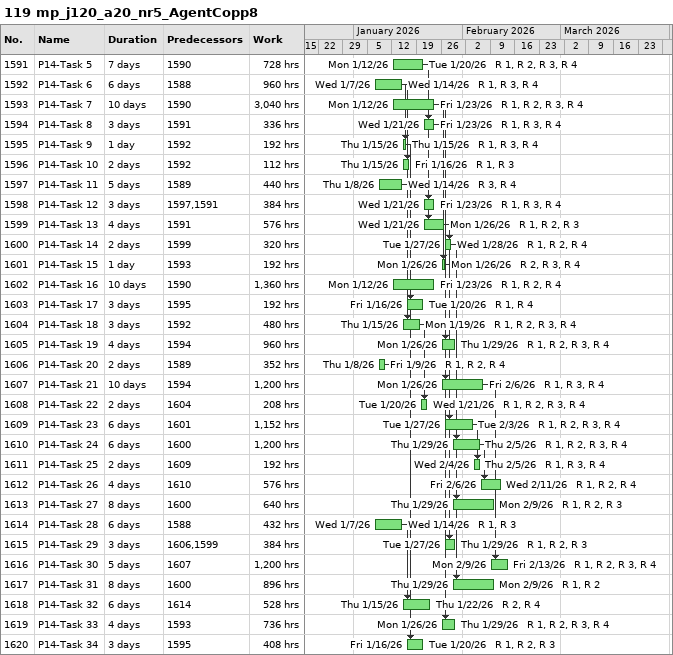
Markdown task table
119 mp_j120_a20_nr5_AgentCopp8

| ID | Task | Duration | Start | Finish | Predecessors | Resources | Work (h) |
|---|---|---|---|---|---|---|---|
| 1591 | P14-Task 5 | 7d | 2026-01-12 | 2026-01-20 | 1590 | R 1, R 2, R 3, R 4 | 728 |
| 1592 | P14-Task 6 | 6d | 2026-01-07 | 2026-01-14 | 1588 | R 1, R 3, R 4 | 960 |
| 1593 | P14-Task 7 | 10d | 2026-01-12 | 2026-01-23 | 1590 | R 1, R 2, R 3, R 4 | 3040 |
| 1594 | P14-Task 8 | 3d | 2026-01-21 | 2026-01-23 | 1591 | R 1, R 3, R 4 | 336 |
| 1595 | P14-Task 9 | 1d | 2026-01-15 | 2026-01-15 | 1592 | R 1, R 3, R 4 | 192 |
| 1596 | P14-Task 10 | 2d | 2026-01-15 | 2026-01-16 | 1592 | R 1, R 3 | 112 |
| 1597 | P14-Task 11 | 5d | 2026-01-08 | 2026-01-14 | 1589 | R 3, R 4 | 440 |
| 1598 | P14-Task 12 | 3d | 2026-01-21 | 2026-01-23 | 1597, 1591 | R 1, R 3, R 4 | 384 |
| 1599 | P14-Task 13 | 4d | 2026-01-21 | 2026-01-26 | 1591 | R 1, R 2, R 3 | 576 |
| 1600 | P14-Task 14 | 2d | 2026-01-27 | 2026-01-28 | 1599 | R 1, R 2, R 4 | 320 |
| 1601 | P14-Task 15 | 1d | 2026-01-26 | 2026-01-26 | 1593 | R 2, R 3, R 4 | 192 |
| 1602 | P14-Task 16 | 10d | 2026-01-12 | 2026-01-23 | 1590 | R 1, R 2, R 4 | 1360 |
| 1603 | P14-Task 17 | 3d | 2026-01-16 | 2026-01-20 | 1595 | R 1, R 4 | 192 |
| 1604 | P14-Task 18 | 3d | 2026-01-15 | 2026-01-19 | 1592 | R 1, R 2, R 3, R 4 | 480 |
| 1605 | P14-Task 19 | 4d | 2026-01-26 | 2026-01-29 | 1594 | R 1, R 2, R 3, R 4 | 960 |
| 1606 | P14-Task 20 | 2d | 2026-01-08 | 2026-01-09 | 1589 | R 1, R 2, R 4 | 352 |
| 1607 | P14-Task 21 | 10d | 2026-01-26 | 2026-02-06 | 1594 | R 1, R 3, R 4 | 1200 |
| 1608 | P14-Task 22 | 2d | 2026-01-20 | 2026-01-21 | 1604 | R 1, R 2, R 3, R 4 | 208 |
| 1609 | P14-Task 23 | 6d | 2026-01-27 | 2026-02-03 | 1601 | R 1, R 2, R 3, R 4 | 1152 |
| 1610 | P14-Task 24 | 6d | 2026-01-29 | 2026-02-05 | 1600 | R 1, R 2, R 3, R 4 | 1200 |
| 1611 | P14-Task 25 | 2d | 2026-02-04 | 2026-02-05 | 1609 | R 1, R 3, R 4 | 192 |
| 1612 | P14-Task 26 | 4d | 2026-02-06 | 2026-02-11 | 1610 | R 1, R 2, R 4 | 576 |
| 1613 | P14-Task 27 | 8d | 2026-01-29 | 2026-02-09 | 1600 | R 1, R 2, R 3 | 640 |
| 1614 | P14-Task 28 | 6d | 2026-01-07 | 2026-01-14 | 1588 | R 1, R 3 | 432 |
| 1615 | P14-Task 29 | 3d | 2026-01-27 | 2026-01-29 | 1606, 1599 | R 1, R 2, R 3 | 384 |
| 1616 | P14-Task 30 | 5d | 2026-02-09 | 2026-02-13 | 1607 | R 1, R 2, R 3, R 4 | 1200 |
| 1617 | P14-Task 31 | 8d | 2026-01-29 | 2026-02-09 | 1600 | R 1, R 2 | 896 |
| 1618 | P14-Task 32 | 6d | 2026-01-15 | 2026-01-22 | 1614 | R 2, R 4 | 528 |
| 1619 | P14-Task 33 | 4d | 2026-01-26 | 2026-01-29 | 1593 | R 1, R 2, R 3, R 4 | 736 |
| 1620 | P14-Task 34 | 3d | 2026-01-16 | 2026-01-20 | 1595 | R 1, R 2, R 3 | 408 |
